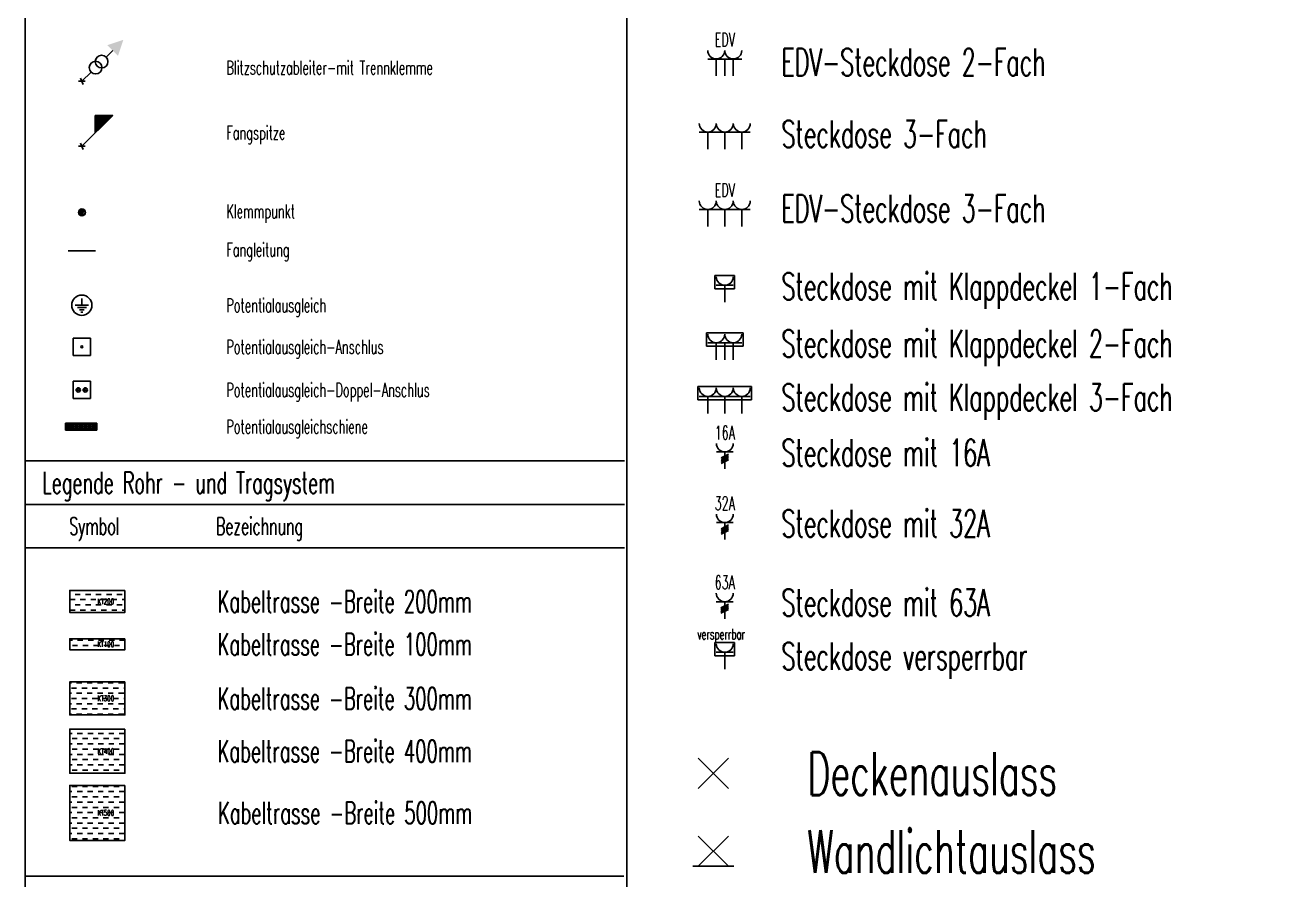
# Model space of a CAD drawing. Header units: millimetres. Extents: x 3198 to 3613, y 2300 to 2850.
# Drawn here: x 3198 to 3405.5, y 2577.9 to 2719.6 of the extents above; entities that cross this region are included whole.
import ezdxf
from ezdxf.enums import TextEntityAlignment as Align

# ---------------------------------------------------------------- set-up
doc = ezdxf.new("R2010")
doc.units = ezdxf.units.MM
doc.layers.add('E_Muster', color=7, linetype='Continuous', true_color=0x080808)
doc.layers.add('ET_LEGENDE - Wohnung$0$800_KO_HI____L', color=130, linetype='Continuous')
doc.styles.add('ET_LEGENDE - Wohnung$0$ROMANS', font='romans.shx', dxfattribs={"width": 0.6})

# ---------------------------------------------------------------- blocks, each defined once
blk = doc.blocks.new('EDV-Steckdose 2-Fach')
at = {"color": 160}
for p, q in [((2571.448, 2330.008), (2573.083, 2330.008)), ((2572.266, 2330.008), (2572.266, 2329.192))]:
    blk.add_line(p, q, dxfattribs=at)
for centre in [(2571.856, 2330.417), (2572.674, 2330.417)]:
    blk.add_arc(centre, 0.408, 180, 0, dxfattribs=at)
at = {"layer": 'ET_LEGENDE - Wohnung$0$800_KO_HI____L', "color": 160}
for p, q in [((2571.856, 2330.009), (2571.856, 2329.193)), ((2572.674, 2330.008), (2572.674, 2329.192))]:
    blk.add_line(p, q, dxfattribs=at)
at = {"color": 160, "style": 'ET_LEGENDE - Wohnung$0$ROMANS', "width": 0.6}
blk.add_text('EDV', height=0.6529, dxfattribs=at).set_placement((2572.266, 2330.417), align=Align.BOTTOM_CENTER)
blk = doc.blocks.new('Steckdose 3-Fach')
at = {"color": 160}
for p, q in [((2571.809, 2326.495), (2570.993, 2326.495)), ((2572.628, 2326.495), (2571.812, 2326.495)), ((2572.22, 2326.495), (2572.22, 2325.678)), ((2573.445, 2326.495), (2572.629, 2326.495))]:
    blk.add_line(p, q, dxfattribs=at)
for centre in [(2571.401, 2326.903), (2572.22, 2326.903), (2573.037, 2326.903)]:
    blk.add_arc(centre, 0.408, 180, 0, dxfattribs=at)
at = {"layer": 'ET_LEGENDE - Wohnung$0$800_KO_HI____L', "color": 160}
for p, q in [((2571.401, 2326.495), (2571.401, 2325.678)), ((2573.037, 2326.495), (2573.037, 2325.678))]:
    blk.add_line(p, q, dxfattribs=at)
blk = doc.blocks.new('EDV-Steckdose 3-Fach')
at = {"color": 160}
for p, q in [((2571.747, 2322.773), (2570.931, 2322.773)), ((2572.566, 2322.773), (2571.75, 2322.773)), ((2572.158, 2322.773), (2572.158, 2321.956)), ((2573.383, 2322.773), (2572.567, 2322.773))]:
    blk.add_line(p, q, dxfattribs=at)
for centre in [(2571.339, 2323.181), (2572.158, 2323.181), (2572.975, 2323.181)]:
    blk.add_arc(centre, 0.408, 180, 0, dxfattribs=at)
at = {"layer": 'ET_LEGENDE - Wohnung$0$800_KO_HI____L', "color": 160}
for p, q in [((2571.339, 2322.773), (2571.339, 2321.956)), ((2572.975, 2322.773), (2572.975, 2321.956))]:
    blk.add_line(p, q, dxfattribs=at)
at = {"color": 160, "style": 'ET_LEGENDE - Wohnung$0$ROMANS', "width": 0.6}
blk.add_text('EDV', height=0.6529, dxfattribs=at).set_placement((2572.158, 2323.181), align=Align.BOTTOM_CENTER)
blk = doc.blocks.new('Steckdose mit Klappdeckel 1-Fach')
at = {"color": 160}
for p, q in [((2572.644, 2319.595), (2571.701, 2319.595)), ((2571.701, 2319.595), (2571.701, 2318.955)), ((2572.644, 2318.955), (2572.644, 2319.595)), ((2571.701, 2318.955), (2572.644, 2318.955)), ((2572.583, 2319.119), (2571.767, 2319.119)), ((2572.175, 2319.119), (2572.175, 2318.303))]:
    blk.add_line(p, q, dxfattribs=at)
blk.add_arc((2572.175, 2319.527), 0.408, 180, 0, dxfattribs=at)
blk = doc.blocks.new('Steckdose mit Klappdeckel 2-Fach')
at = {"color": 160}
for p, q in [((2573.079, 2316.841), (2571.318, 2316.841)), ((2571.318, 2316.841), (2571.318, 2316.202)), ((2571.384, 2316.365), (2573.019, 2316.365)), ((2572.202, 2316.365), (2572.202, 2315.549)), ((2573.079, 2316.202), (2573.079, 2316.841)), ((2571.318, 2316.202), (2573.079, 2316.202))]:
    blk.add_line(p, q, dxfattribs=at)
for centre in [(2571.792, 2316.774), (2572.61, 2316.773)]:
    blk.add_arc(centre, 0.408, 180, 0, dxfattribs=at)
at = {"layer": 'ET_LEGENDE - Wohnung$0$800_KO_HI____L', "color": 160}
for p, q in [((2571.792, 2316.366), (2571.792, 2315.55)), ((2572.61, 2316.365), (2572.61, 2315.549))]:
    blk.add_line(p, q, dxfattribs=at)
blk = doc.blocks.new('Steckdose mit Klappdeckel 3-Fach')
at = {"color": 160}
for p, q in [((2573.616, 2314.259), (2571.037, 2314.259)), ((2571.037, 2314.259), (2571.037, 2313.619)), ((2573.616, 2313.619), (2573.616, 2314.259)), ((2571.037, 2313.619), (2573.616, 2313.619)), ((2571.919, 2313.783), (2571.103, 2313.783)), ((2572.738, 2313.783), (2571.921, 2313.783)), ((2572.33, 2313.783), (2572.33, 2312.967)), ((2573.555, 2313.783), (2572.739, 2313.783))]:
    blk.add_line(p, q, dxfattribs=at)
for centre in [(2571.511, 2314.191), (2572.33, 2314.191), (2573.147, 2314.191)]:
    blk.add_arc(centre, 0.408, 180, 0, dxfattribs=at)
at = {"layer": 'ET_LEGENDE - Wohnung$0$800_KO_HI____L', "color": 160}
for p, q in [((2571.511, 2313.783), (2571.511, 2312.967)), ((2573.147, 2313.783), (2573.147, 2312.967))]:
    blk.add_line(p, q, dxfattribs=at)
blk = doc.blocks.new('Steckdose mit 16A')
at = {"color": 160}
for p, q in [((2572.585, 2311.116), (2571.769, 2311.116)), ((2572.36, 2311.002), (2571.993, 2310.823)), ((2572.36, 2310.936), (2571.993, 2310.757)), ((2572.36, 2310.871), (2571.993, 2310.691)), ((2572.177, 2311.116), (2572.177, 2310.3)), ((2572.36, 2310.805), (2571.993, 2310.626)), ((2572.36, 2310.74), (2571.993, 2310.56))]:
    blk.add_line(p, q, dxfattribs=at)
blk.add_arc((2572.177, 2311.524), 0.408, 180, 0, dxfattribs=at)
at = {"color": 160, "style": 'ET_LEGENDE - Wohnung$0$ROMANS', "width": 0.6}
blk.add_text('16A', height=0.6529, dxfattribs=at).set_placement((2572.177, 2311.524), align=Align.BOTTOM_CENTER)
blk = doc.blocks.new('Steckdose mit 32A')
at = {"color": 160}
for p, q in [((2572.527, 2307.715), (2571.711, 2307.715)), ((2572.302, 2307.601), (2571.935, 2307.422)), ((2572.302, 2307.535), (2571.935, 2307.356)), ((2572.302, 2307.47), (2571.935, 2307.291)), ((2572.302, 2307.404), (2571.935, 2307.225)), ((2572.302, 2307.339), (2571.935, 2307.16)), ((2572.119, 2307.715), (2572.119, 2306.899))]:
    blk.add_line(p, q, dxfattribs=at)
blk.add_arc((2572.119, 2308.123), 0.408, 180, 0, dxfattribs=at)
at = {"color": 160, "style": 'ET_LEGENDE - Wohnung$0$ROMANS', "width": 0.6}
blk.add_text('32A', height=0.6529, dxfattribs=at).set_placement((2572.119, 2308.123), align=Align.BOTTOM_CENTER)
blk = doc.blocks.new('Steckdose mit 63A')
at = {"color": 160}
for p, q in [((2572.638, 2303.911), (2571.822, 2303.911)), ((2572.414, 2303.796), (2572.047, 2303.617)), ((2572.414, 2303.731), (2572.047, 2303.551)), ((2572.414, 2303.665), (2572.047, 2303.486)), ((2572.23, 2303.911), (2572.23, 2303.094)), ((2572.414, 2303.6), (2572.047, 2303.42)), ((2572.414, 2303.534), (2572.047, 2303.355))]:
    blk.add_line(p, q, dxfattribs=at)
blk.add_arc((2572.23, 2304.319), 0.408, 180, 0, dxfattribs=at)
at = {"color": 160, "style": 'ET_LEGENDE - Wohnung$0$ROMANS', "width": 0.6}
blk.add_text('63A', height=0.6529, dxfattribs=at).set_placement((2572.23, 2304.319), align=Align.BOTTOM_CENTER)
blk = doc.blocks.new('Steckdose versperrbar')
at = {"color": 160}
for p, q in [((2572.566, 2301.956), (2571.623, 2301.956)), ((2571.623, 2301.956), (2571.623, 2301.316)), ((2572.566, 2301.316), (2572.566, 2301.956)), ((2571.623, 2301.316), (2572.566, 2301.316)), ((2572.505, 2301.48), (2571.689, 2301.48)), ((2572.097, 2301.48), (2572.097, 2300.664))]:
    blk.add_line(p, q, dxfattribs=at)
blk.add_arc((2572.097, 2301.888), 0.408, 180, 0, dxfattribs=at)
at = {"layer": 'E_Muster', "color": 160, "style": 'ET_LEGENDE - Wohnung$0$ROMANS', "width": 0.6}
blk.add_text('versperrbar', height=0.50268, dxfattribs=at).set_placement((2570.771, 2302.352), align=Align.MIDDLE_LEFT)
blk = doc.blocks.new('Deckenauslass')
at = {"color": 160}
for p, q in [((2571.538, 2266.271), (2572.462, 2267.194)), ((2572.462, 2266.271), (2571.538, 2267.194))]:
    blk.add_line(p, q, dxfattribs=at)
blk = doc.blocks.new('Wandlichtauslass')
at = {"color": 160}
for p, q in [((2571.574, 2263.895), (2572.498, 2264.818)), ((2572.498, 2263.895), (2571.574, 2264.818)), ((2571.411, 2263.895), (2572.661, 2263.895))]:
    blk.add_line(p, q, dxfattribs=at)
blk = doc.blocks.new('Blitzschutzableiter mit Trennklemme')
at = {"color": 150}
for p, q in [((2608.11, 2357.52), (2608.73, 2358.14)), ((2605.7, 2355.53), (2605.94, 2354.95)), ((2605.82, 2355.24), (2606.69, 2356.11)), ((2606.13, 2355.24), (2605.51, 2355.24))]:
    blk.add_line(p, q, dxfattribs=at)
for centre in [(2607.12, 2356.53), (2607.68, 2357.1)]:
    blk.add_ellipse(centre, major_axis=(-0.424, 0.424), ratio=1, start_param=3.926991, end_param=10.210176, dxfattribs=at)
blk.add_solid([(2608.22, 2358.65), (2609.74, 2359.16), (2609.23, 2357.64)], dxfattribs=at)
blk = doc.blocks.new('Fangspitze')
h = blk.add_hatch()
h.set_pattern_fill('ANSI31', color=150, scale=0.032647, angle=45, style=0)
h.set_pattern_definition([(90, (2605.57865, 2349.09646), (-0.103654, 2e-17), [])])
h.paths.add_polyline_path([(2606.85, 2352), (2608.49, 2352), (2606.85, 2350.37)])
at = {"color": 150}
for p, q in [((2605.58, 2349.1), (2608.49, 2352)), ((2605.89, 2349.1), (2605.27, 2349.1)), ((2605.46, 2349.38), (2605.7, 2348.81))]:
    blk.add_line(p, q, dxfattribs=at)
blk.add_lwpolyline([(2606.85, 2352), (2608.49, 2352), (2606.85, 2350.37), (2606.85, 2352)], dxfattribs=at)
blk = doc.blocks.new('Klemmpunkt')
h = blk.add_hatch()
h.set_pattern_fill('ANSI31', color=150, scale=0.032647, style=0)
h.set_pattern_definition([(45, (2605.22947, 2342.84733), (-0.073294, 0.073294), [])])
edge = h.paths.add_edge_path()
edge.add_ellipse((2605.23, 2342.85), major_axis=(-0.231, 0.231), ratio=1, start_angle=0, end_angle=360)
at = {"color": 150}
blk.add_circle((2605.23, 2342.85), 0.326, dxfattribs=at)
blk = doc.blocks.new('Fangleitung')
at = {"color": 150, "const_width": 0.131}
blk.add_lwpolyline([(2603.86, 2339.22), (2606.49, 2339.22)], dxfattribs=at)
blk = doc.blocks.new('Potentialausgleich')
at = {"color": 150}
for p, q in [((2605.17, 2334.08), (2605.17, 2334.71)), ((2604.54, 2334.08), (2605.81, 2334.08)), ((2604.75, 2333.86), (2605.6, 2333.86)), ((2604.96, 2333.65), (2605.39, 2333.65)), ((2605.07, 2333.44), (2605.28, 2333.44))]:
    blk.add_line(p, q, dxfattribs=at)
blk.add_ellipse((2605.17, 2334.08), major_axis=(-0.676, 0.676), ratio=1, start_param=3.926991, end_param=10.210176, dxfattribs=at)
blk = doc.blocks.new('Potentialausgleich-Anschluss')
at = {"color": 150}
for p, q in [((2604.37, 2330.97), (2606, 2330.97)), ((2604.37, 2329.34), (2604.37, 2330.97)), ((2606, 2330.97), (2606, 2329.34)), ((2606, 2329.34), (2604.37, 2329.34))]:
    blk.add_line(p, q, dxfattribs=at)
blk.add_ellipse((2605.19, 2330.15), major_axis=(0.0689, 0.0689), ratio=1, start_param=5.497787, end_param=11.780972, dxfattribs=at)
blk = doc.blocks.new('Potentialausgleich-Doppelanschluss')
at = {"color": 150}
for p, q in [((2604.35, 2326.9), (2605.98, 2326.9)), ((2604.35, 2325.27), (2604.35, 2326.9)), ((2605.98, 2326.9), (2605.98, 2325.27)), ((2605.98, 2325.27), (2604.35, 2325.27))]:
    blk.add_line(p, q, dxfattribs=at)
for centre, major_axis, start_param, end_param in [((2604.83, 2326.08), (-0.147, 0.147), 3.926991, 10.210176), ((2604.83, 2326.08), (0.0689, 0.0689), 5.497787, 11.780972), ((2605.49, 2326.08), (-0.147, 0.147), 3.926991, 10.210176), ((2605.49, 2326.08), (0.0689, 0.0689), 5.497787, 11.780972)]:
    blk.add_ellipse(centre, major_axis=major_axis, ratio=1, start_param=start_param, end_param=end_param, dxfattribs=at)
blk = doc.blocks.new('Potentialausgleichschiene')
at = {"color": 150}
for p, q in [((2603.77, 2322.94), (2606.73, 2322.94)), ((2603.77, 2322.29), (2603.77, 2322.94)), ((2603.83, 2322.85), (2606.7, 2322.85)), ((2603.83, 2322.39), (2603.83, 2322.85)), ((2606.7, 2322.39), (2603.83, 2322.39)), ((2604.04, 2322.8), (2604.04, 2322.45)), ((2604.12, 2322.8), (2604.12, 2322.45)), ((2604.3, 2322.85), (2604.3, 2322.39)), ((2604.48, 2322.72), (2604.48, 2322.51)), ((2604.53, 2322.72), (2604.53, 2322.51)), ((2604.71, 2322.85), (2604.71, 2322.39)), ((2604.89, 2322.72), (2604.89, 2322.51)), ((2604.93, 2322.72), (2604.93, 2322.51)), ((2605.12, 2322.85), (2605.12, 2322.39)), ((2605.3, 2322.72), (2605.3, 2322.51)), ((2605.34, 2322.72), (2605.34, 2322.51)), ((2605.53, 2322.85), (2605.53, 2322.39)), ((2605.71, 2322.72), (2605.71, 2322.51)), ((2605.75, 2322.72), (2605.75, 2322.51)), ((2605.94, 2322.85), (2605.94, 2322.39)), ((2606.12, 2322.72), (2606.12, 2322.51)), ((2606.16, 2322.72), (2606.16, 2322.51)), ((2606.35, 2322.85), (2606.35, 2322.39)), ((2606.52, 2322.72), (2606.52, 2322.51)), ((2606.57, 2322.72), (2606.57, 2322.51)), ((2606.7, 2322.85), (2606.7, 2322.39)), ((2606.73, 2322.94), (2606.73, 2322.29)), ((2606.73, 2322.29), (2603.77, 2322.29))]:
    blk.add_line(p, q, dxfattribs=at)
for centre, major_axis, start_param, end_param in [((2604.08, 2322.63), (0.127, 0.127), 5.497787, 11.780972), ((2604.5, 2322.61), (-0.0752, 0.0752), 3.926991, 10.210176), ((2604.91, 2322.61), (-0.0752, 0.0752), 3.926991, 10.210176), ((2605.32, 2322.61), (-0.0752, 0.0752), 3.926991, 10.210176), ((2605.73, 2322.61), (-0.0752, 0.0752), 3.926991, 10.210176), ((2606.14, 2322.61), (-0.0752, 0.0752), 3.926991, 10.210176), ((2606.54, 2322.61), (-0.0752, 0.0752), 3.926991, 10.210176)]:
    blk.add_ellipse(centre, major_axis=major_axis, ratio=1, start_param=start_param, end_param=end_param, dxfattribs=at)
blk = doc.blocks.new('Kabeltasse- Breite 200mm')
h = blk.add_hatch()
h.set_pattern_fill('DASH', color=142, scale=0.097941, style=0)
h.set_pattern_definition([(0, (2587.715, 2392.39813), (0.310962, 0.310962), [0.310962, -0.310962])])
h.paths.add_polyline_path([(2609.444, 2388.598), (2606.18, 2388.598), (2606.18, 2387.292), (2609.444, 2387.292)])
at = {"color": 142}
blk.add_lwpolyline([(2609.444, 2388.598), (2606.18, 2388.598), (2606.18, 2387.292), (2609.444, 2387.292)], close=True, dxfattribs=at)
at = {"color": 142, "insert": (2607.812, 2387.945), "char_height": 0.3265, "width": 3.72238, "attachment_point": 4, "style": 'ET_LEGENDE - Wohnung$0$ROMANS'}
blk.add_mtext('KT200', dxfattribs=at)
blk = doc.blocks.new('Kabeltasse-Breite 100mm')
h = blk.add_hatch()
h.set_pattern_fill('DASH', color=142, scale=0.097941, style=0)
h.set_pattern_definition([(0, (2602.79905, 2384.08272), (0.310962, 0.310962), [0.310962, -0.310962])])
h.paths.add_polyline_path([(2609.328, 2384.409), (2606.064, 2384.409), (2606.064, 2383.756), (2609.328, 2383.756)])
at = {"color": 142}
blk.add_lwpolyline([(2609.328, 2384.409), (2606.064, 2384.409), (2606.064, 2383.756), (2609.328, 2383.756)], close=True, dxfattribs=at)
at = {"color": 142, "insert": (2607.696, 2384.083), "char_height": 0.3265, "width": 3.72238, "attachment_point": 4, "style": 'ET_LEGENDE - Wohnung$0$ROMANS'}
blk.add_mtext('KT100', dxfattribs=at)
blk = doc.blocks.new('Kabeltasse 300mm')
h = blk.add_hatch()
h.set_pattern_fill('DASH', color=142, scale=0.097941, style=0)
h.set_pattern_definition([(0, (2602.73517, 2380.31716), (0.310962, 0.310962), [0.310962, -0.310962])])
h.paths.add_polyline_path([(2609.265, 2381.297), (2606, 2381.297), (2606, 2379.338), (2609.265, 2379.338)])
at = {"color": 142}
blk.add_lwpolyline([(2609.265, 2381.297), (2606, 2381.297), (2606, 2379.338), (2609.265, 2379.338)], close=True, dxfattribs=at)
at = {"color": 142, "insert": (2607.632, 2380.317), "char_height": 0.3265, "width": 3.72238, "attachment_point": 4, "style": 'ET_LEGENDE - Wohnung$0$ROMANS'}
blk.add_mtext('KT300', dxfattribs=at)
blk = doc.blocks.new('Kabeltasse- Breite 400mm')
h = blk.add_hatch()
h.set_pattern_fill('DASH', color=142, scale=0.097941, style=0)
h.set_pattern_definition([(0, (2603.08648, 2375.76116), (0.310962, 0.310962), [0.310962, -0.310962])])
h.paths.add_polyline_path([(2609.616, 2377.067), (2606.351, 2377.067), (2606.351, 2374.455), (2609.616, 2374.455)])
at = {"color": 142}
blk.add_lwpolyline([(2609.616, 2377.067), (2606.351, 2377.067), (2606.351, 2374.455), (2609.616, 2374.455)], close=True, dxfattribs=at)
at = {"color": 142, "insert": (2607.984, 2375.761), "char_height": 0.3265, "width": 3.72238, "attachment_point": 4, "style": 'ET_LEGENDE - Wohnung$0$ROMANS'}
blk.add_mtext('KT400', dxfattribs=at)
blk = doc.blocks.new('Kabeltasse-Breite 500mm')
h = blk.add_hatch()
h.set_pattern_fill('DASH', color=142, scale=0.097941, style=0)
h.set_pattern_definition([(0, (2603.076, 2371.0662), (0.310962, 0.310962), [0.310962, -0.310962])])
h.paths.add_polyline_path([(2609.605, 2372.699), (2606.341, 2372.699), (2606.341, 2369.434), (2609.605, 2369.434)])
at = {"color": 142}
blk.add_lwpolyline([(2609.605, 2372.699), (2606.341, 2372.699), (2606.341, 2369.434), (2609.605, 2369.434)], close=True, dxfattribs=at)
at = {"color": 142, "insert": (2607.973, 2371.066), "char_height": 0.3265, "width": 3.72238, "attachment_point": 4, "style": 'ET_LEGENDE - Wohnung$0$ROMANS'}
blk.add_mtext('KT500', dxfattribs=at)
blk = doc.blocks.new('Vorlage_Legende')
at = {"color": 18, "true_color": 0x000000}
blk.add_lwpolyline([(3197.99, 2850.48), (3197.99, 2531.97)], dxfattribs=at)
blk.add_lwpolyline([(3197.99, 2850.48), (3613.01, 2850.48), (3613.01, 2299.93), (3197.99, 2299.93)], close=True, dxfattribs=at)
at = {"layer": 'E_Muster'}
for p, q in [((3297.74, 2840.47), (3297.74, 2299.93)), ((3297.36, 2647.34), (3197.99, 2647.34)), ((3197.99, 2640.14), (3297.35, 2640.14)), ((3197.99, 2632.94), (3297.33, 2632.94)), ((3197.99, 2578.5), (3297.22, 2578.51))]:
    blk.add_line(p, q, dxfattribs=at)
at = {"layer": 'E_Muster', "style": 'ET_LEGENDE - Wohnung$0$ROMANS', "width": 0.6}
for s, height, p in [('Legende Rohr - und Tragsystem', 3.6, (3200.84, 2643.74)), ('Bezeichnung', 2.88, (3229.64, 2636.54))]:
    blk.add_text(s, height=height, dxfattribs=at).set_placement(p, align=Align.MIDDLE_LEFT)
blk.add_text('Symbol', height=2.88, dxfattribs=at).set_placement((3209.48, 2636.54), align=Align.MIDDLE_CENTER)

msp = doc.modelspace()

# ---------------------------------------------------------------- block references
at = {"color": 150}
msp.add_blockref('Vorlage_Legende', (0, 0), dxfattribs=at)
at = {"color": 150, "xscale": 1.754903096255601, "yscale": 1.754903096255601, "zscale": 1.754903096255601}
for name, p in [('Blitzschutzableiter mit Trennklemme', (-1365.55, -1422.92)), ('Fangspitze', (-1365.13, -1422.92)), ('Klemmpunkt', (-1364.51, -1422.92)), ('Fangleitung', (-1364.42, -1422.92)), ('Potentialausgleich', (-1364.42, -1422.92)), ('Potentialausgleich-Anschluss', (-1364.44, -1422.92)), ('Potentialausgleich-Doppelanschluss', (-1364.41, -1422.92)), ('Potentialausgleichschiene', (-1364.67, -1422.92))]:
    msp.add_blockref(name, p, dxfattribs=at)
for name, p, xscale, yscale, zscale in [('EDV-Steckdose 2-Fach', (-5555.74, -5320.37), 3.448211953227576, 3.448211953227576, 3.448211953227576), ('Steckdose 3-Fach', (-5555.58, -5320.37), 3.448211953227576, 3.448211953227576, 3.448211953227576), ('EDV-Steckdose 3-Fach', (-5555.37, -5320.37), 3.448211953227576, 3.448211953227576, 3.448211953227576), ('Steckdose mit Klappdeckel 1-Fach', (-5555.43, -5320.34), 3.448211953227576, 3.448211953227576, 3.448211953227576), ('Steckdose mit Klappdeckel 2-Fach', (-5555.52, -5320.37), 3.448211953227576, 3.448211953227576, 3.448211953227576), ('Steckdose mit Klappdeckel 3-Fach', (-5555.96, -5320.37), 3.448211953227576, 3.448211953227576, 3.448211953227576), ('Steckdose mit 16A', (-5555.43, -5320.37), 3.448211953227576, 3.448211953227576, 3.448211953227576), ('Steckdose mit 32A', (-5555.23, -5320.37), 3.448211953227576, 3.448211953227576, 3.448211953227576), ('Steckdose mit 63A', (-5555.62, -5320.37), 3.448211953227576, 3.448211953227576, 3.448211953227576), ('Kabeltasse- Breite 200mm', (-4083.56, -4054.56), 2.79680219418913, 2.79680219418913, 2.79680219418913), ('Steckdose versperrbar', (-5555.16, -5320.37), 3.448211953227576, 3.448211953227576, 3.448211953227576), ('Kabeltasse-Breite 100mm', (-4083.24, -4050.85), 2.79680219418913, 2.79680219418913, 2.79680219418913), ('Kabeltasse 300mm', (-4083.06, -4049.3), 2.79680219418913, 2.79680219418913, 2.79680219418913), ('Kabeltasse- Breite 400mm', (-4084.04, -4045.31), 2.79680219418913, 2.79680219418913, 2.79680219418913), ('Deckenauslass', (-10661.82, -9719.8), 5.433086843283237, 5.433086843283237, 5.433086843283237), ('Kabeltasse-Breite 500mm', (-4084.01, -4042.41), 2.79680219418913, 2.79680219418913, 2.79680219418913), ('Wandlichtauslass', (-10662.02, -9719.8), 5.433086843283237, 5.433086843283237, 5.433086843283237)]:
    msp.add_blockref(name, p, dxfattribs=dict(xscale=xscale, yscale=yscale, zscale=zscale))

# ---------------------------------------------------------------- texts
at = {"layer": 'E_Muster', "color": 5, "style": 'ET_LEGENDE - Wohnung$0$ROMANS', "width": 0.6}
for s, height, p in [('EDV-Steckdose 2-Fach', 4.5029, (3323.38, 2713.47)), ('Steckdose 3-Fach', 4.5029, (3323.38, 2701.55)), ('EDV-Steckdose 3-Fach', 4.5029, (3323.38, 2689.2)), ('Steckdose mit Klappdeckel 1-Fach ', 4.5029, (3323.38, 2676.3)), ('Steckdose mit Klappdeckel 2-Fach ', 4.5029, (3323.38, 2666.81)), ('Steckdose mit Klappdeckel 3-Fach ', 4.5029, (3323.38, 2657.9)), ('Steckdose mit 16A ', 4.5029, (3323.38, 2648.71)), ('Steckdose mit 32A ', 4.5029, (3323.38, 2636.98)), ('Steckdose mit 63A ', 4.5029, (3323.38, 2623.86)), ('Steckdose versperrbar', 4.5029, (3323.38, 2614.97)), ('Deckenauslass', 7.0949, (3327.66, 2595.5)), ('Wandlichtauslass', 7.0949, (3327.66, 2582.59))]:
    msp.add_text(s, height=height, dxfattribs=at).set_placement(p, align=Align.MIDDLE_LEFT)
at = {"layer": 'E_Muster', "color": 150, "style": 'ET_LEGENDE - Wohnung$0$ROMANS', "width": 0.6}
for s, height, p in [('Blitzschutzableiter-mit Trennklemme', 2.2917, (3231.35, 2712.56)), ('Fangspitze', 2.292, (3231.35, 2701.78)), ('Klemmpunkt', 2.292, (3231.35, 2688.74)), ('Fangleitung', 2.2917, (3231.35, 2682.38)), ('Potentialausgleich', 2.2917, (3231.35, 2673.16)), ('Potentialausgleich-Anschlus', 2.2917, (3231.35, 2666.27)), ('Potentialausgleich-Doppel-Anschlus', 2.2917, (3231.35, 2659.13)), ('Potentialausgleichschiene', 2.2917, (3231.35, 2653.04))]:
    msp.add_text(s, height=height, dxfattribs=at).set_placement(p, align=Align.MIDDLE_LEFT)
at = {"layer": 'E_Muster', "color": 142, "style": 'ET_LEGENDE - Wohnung$0$ROMANS', "width": 0.6}
for s, p in [('Kabeltrasse -Breite 200mm', (3229.88, 2624.05)), ('Kabeltrasse -Breite 100mm', (3229.88, 2616.95)), ('Kabeltrasse -Breite 300mm', (3229.88, 2607.97)), ('Kabeltrasse -Breite 400mm', (3229.88, 2599.24)), ('Kabeltrasse -Breite 500mm', (3229.95, 2588.99))]:
    msp.add_text(s, height=3.6523, dxfattribs=at).set_placement(p, align=Align.MIDDLE_LEFT)

doc.saveas('drawing.dxf')
